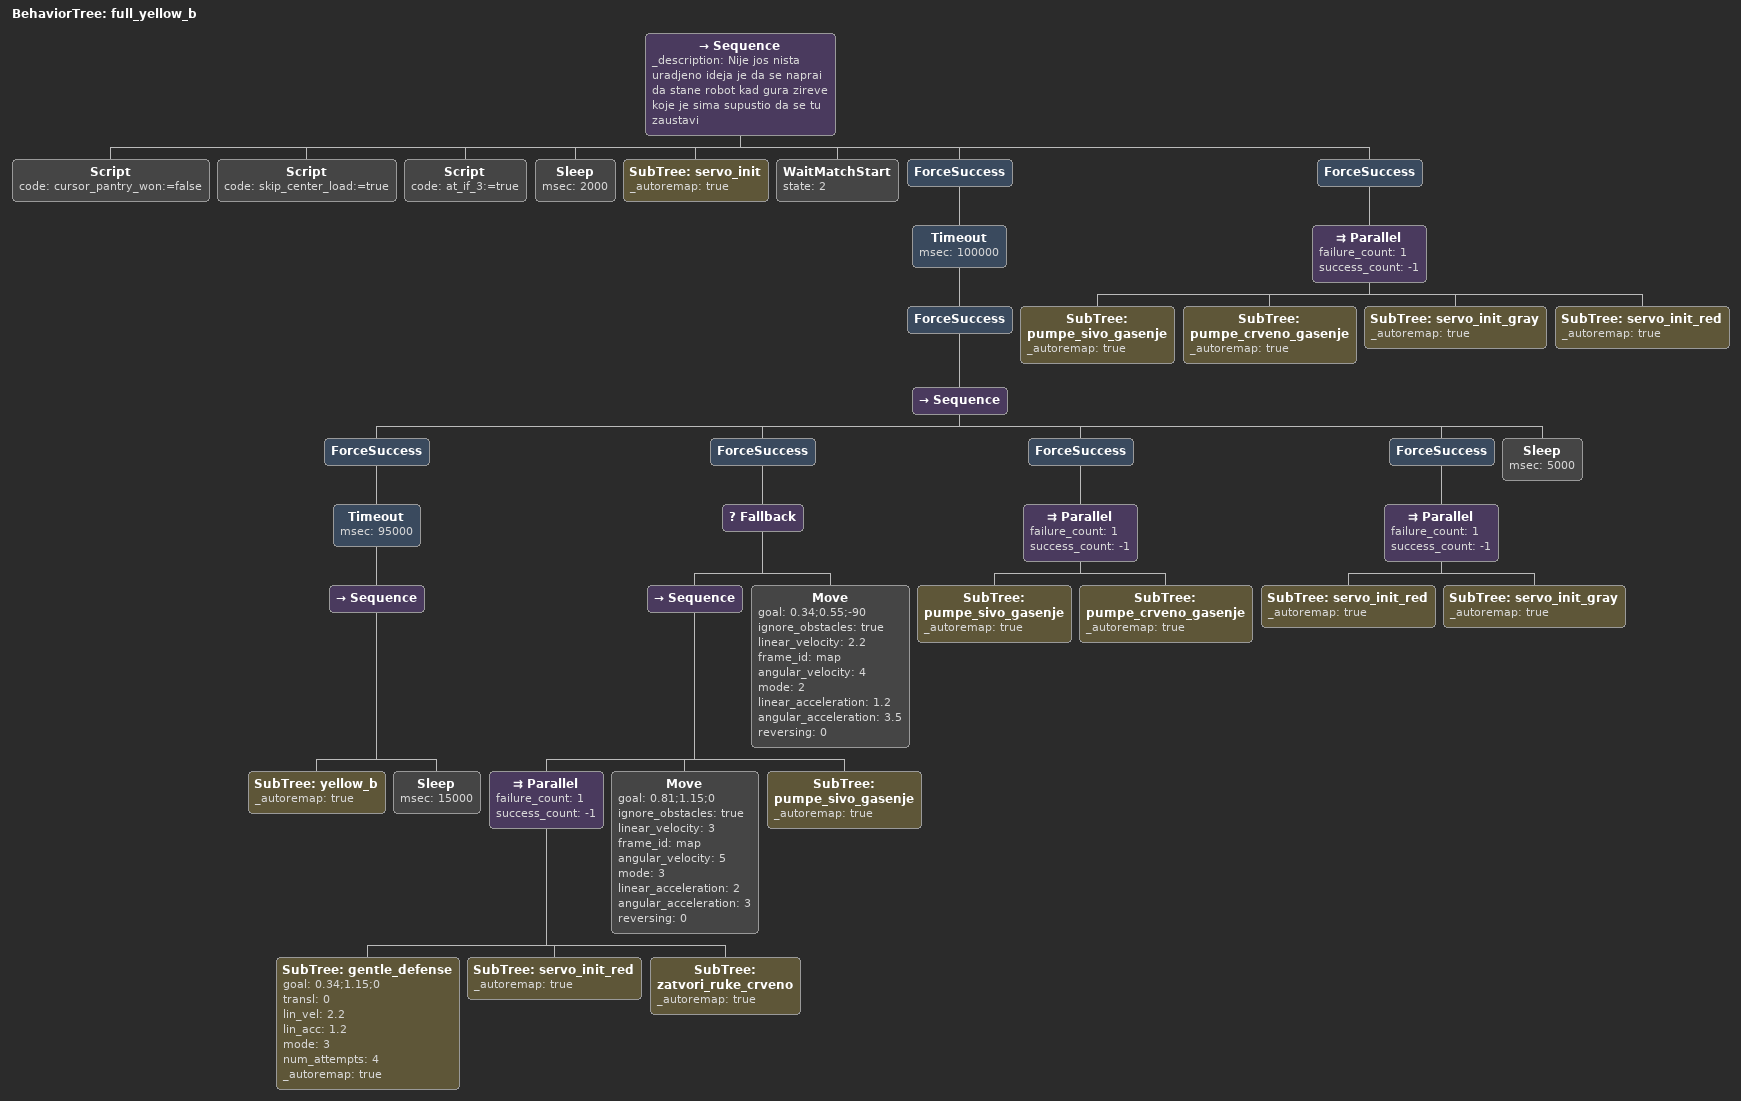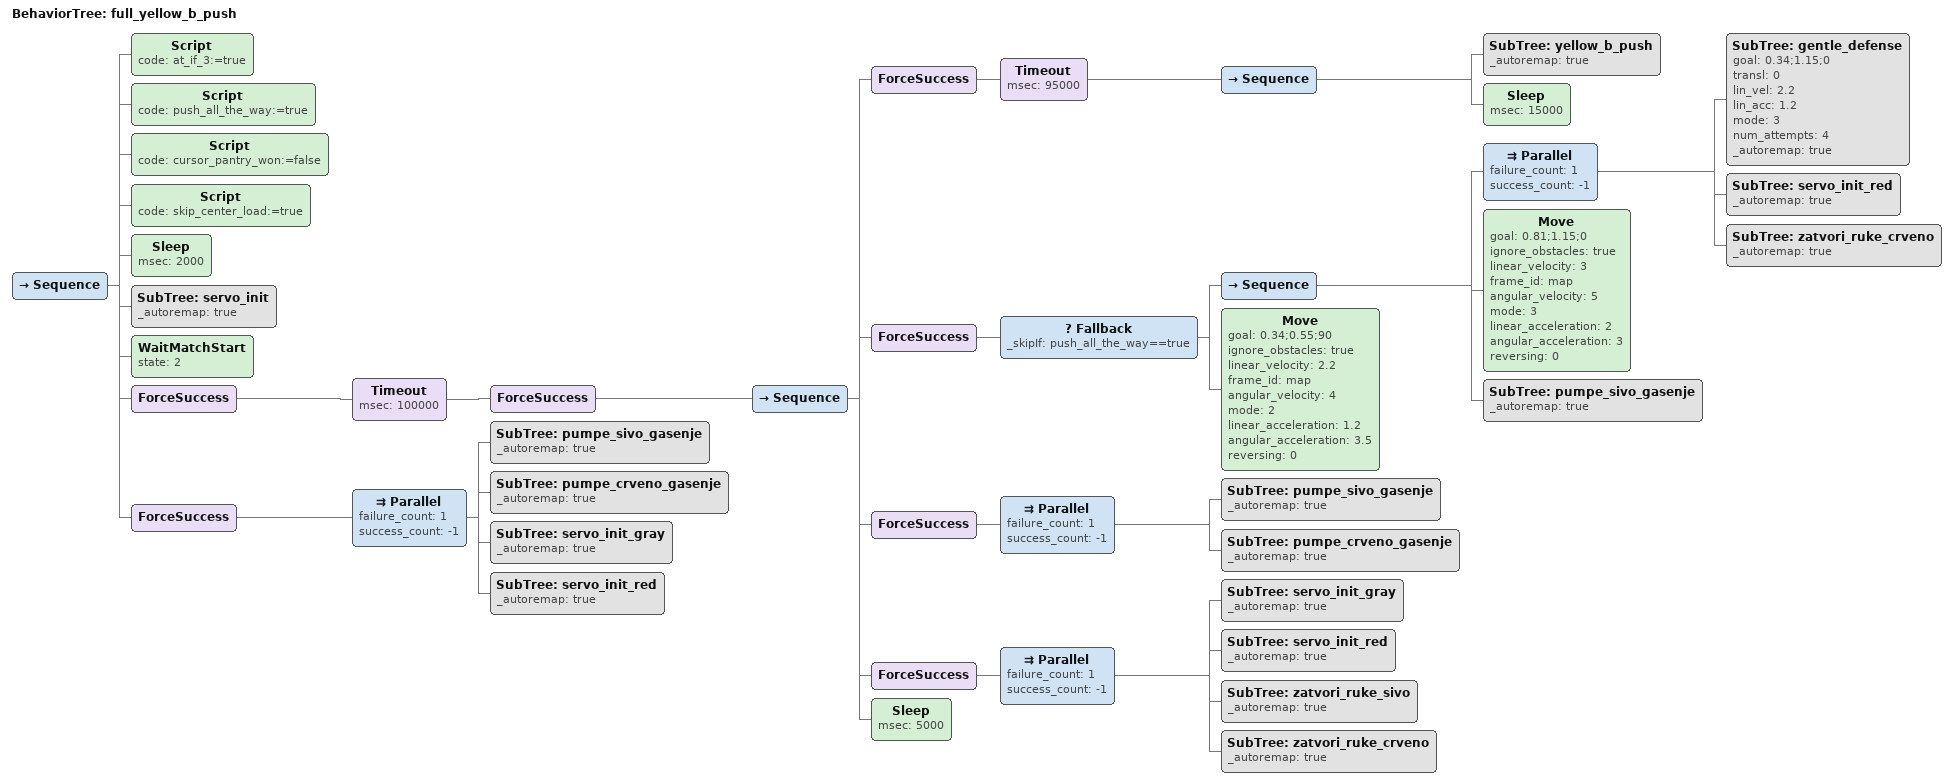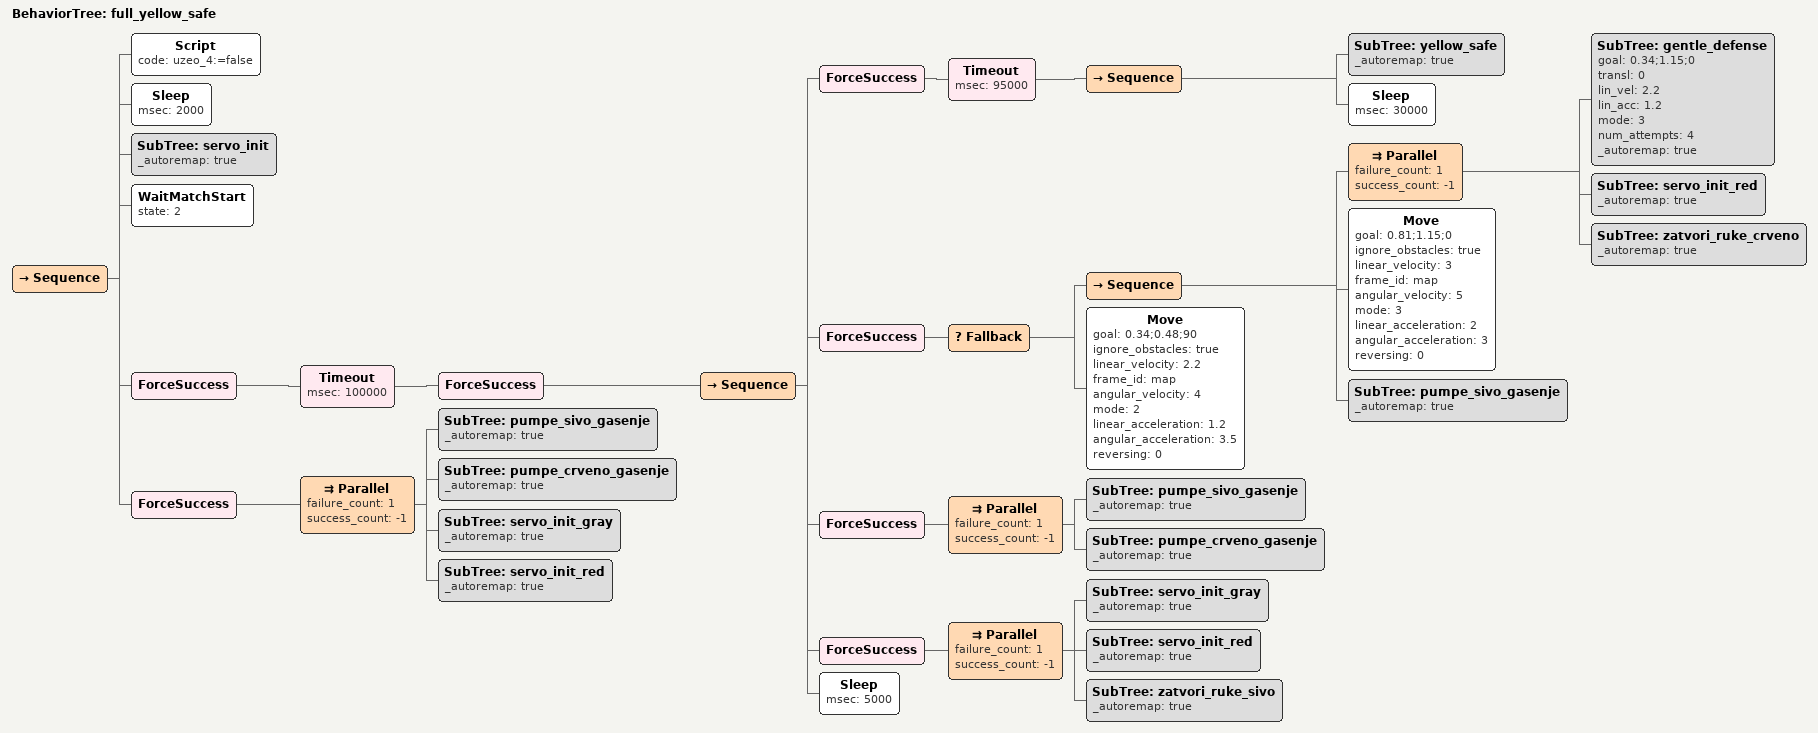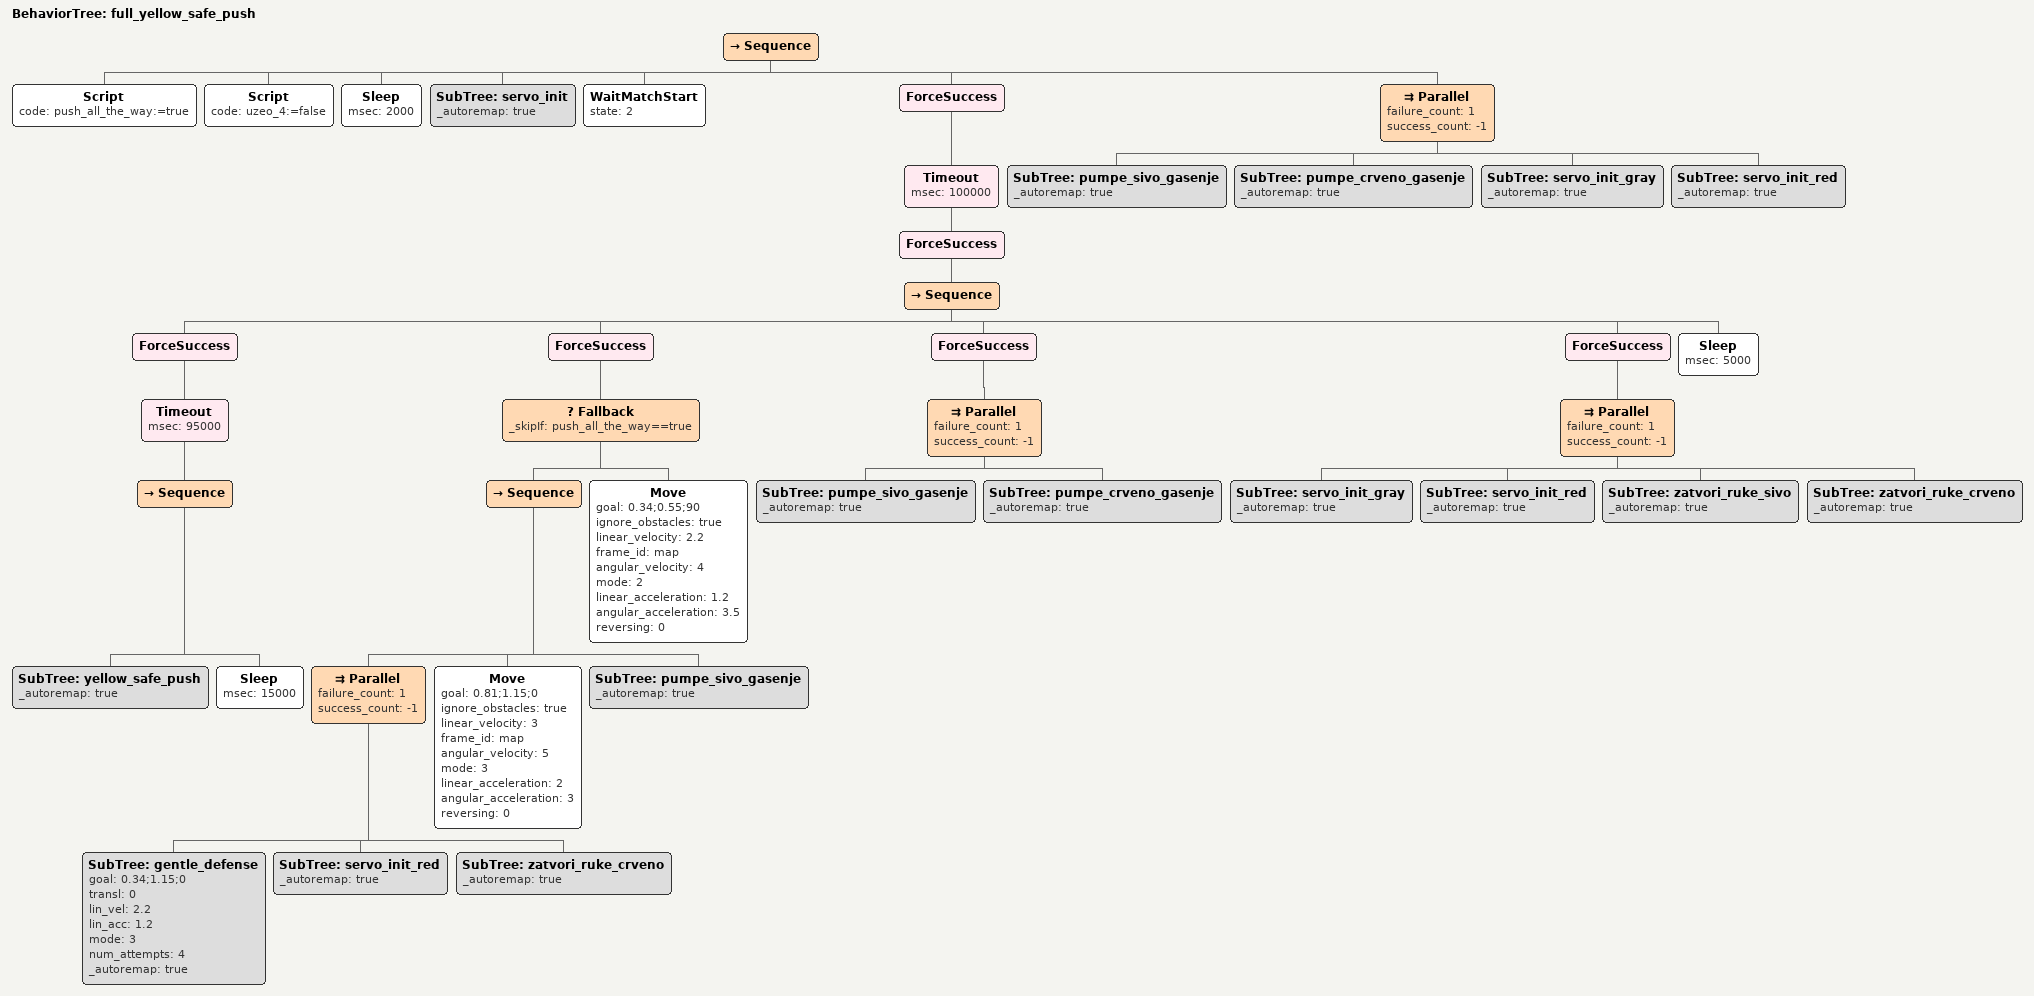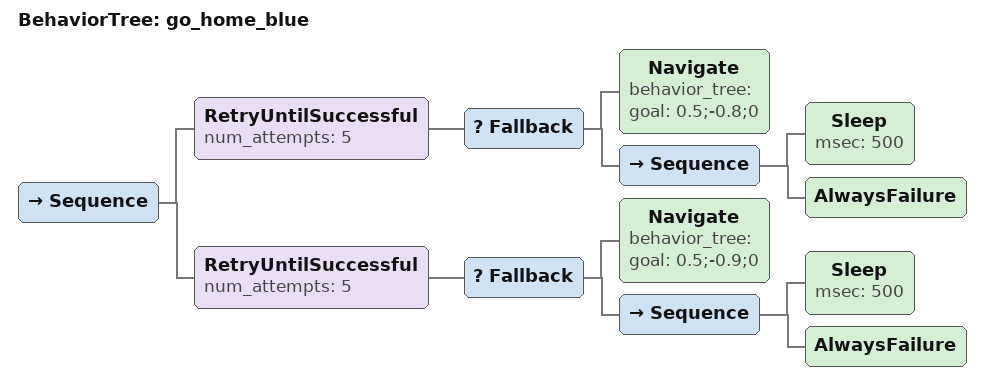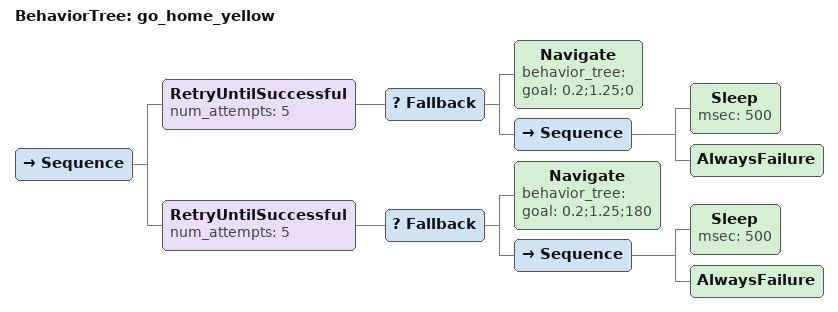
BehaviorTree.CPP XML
<BehaviorTree ID="full_yellow_b">
  <Sequence _description="Nije jos nista uradjeno ideja je da se naprai da stane robot kad gura zireve koje je sima supustio da se tu zaustavi">
    <Script code="cursor_pantry_won:=false"/>
    <Script code="skip_center_load:=true"/>
    <Script code="at_if_3:=true"/>
    <Sleep msec="2000"/>
    <SubTree ID="servo_init" _autoremap="true"/>
    <WaitMatchStart state="2"/>
    <ForceSuccess>
      <Timeout msec="100000">
        <ForceSuccess>
          <Sequence>
            <ForceSuccess>
              <Timeout msec="95000">
                <Sequence>
                  <SubTree ID="yellow_b" _autoremap="true"/>
                  <Sleep msec="15000"/>
                </Sequence>
              </Timeout>
            </ForceSuccess>
            <ForceSuccess>
              <Fallback>
                <Sequence>
                  <Parallel failure_count="1" success_count="-1">
                    <SubTree ID="gentle_defense" goal="0.34;1.15;0" transl="0" lin_vel="2.2" lin_acc="1.2" mode="3" num_attempts="4" _autoremap="true"/>
                    <SubTree ID="servo_init_red" _autoremap="true"/>
                    <SubTree ID="zatvori_ruke_crveno" _autoremap="true"/>
                  </Parallel>
                  <Move goal="0.81;1.15;0" ignore_obstacles="true" linear_velocity="3" frame_id="map" angular_velocity="5" mode="3" linear_acceleration="2" angular_acceleration="3" reversing="0"/>
                  <SubTree ID="pumpe_sivo_gasenje" _autoremap="true"/>
                </Sequence>
                <Move goal="0.34;0.55;-90" ignore_obstacles="true" linear_velocity="2.2" frame_id="map" angular_velocity="4" mode="2" linear_acceleration="1.2" angular_acceleration="3.5" reversing="0"/>
              </Fallback>
            </ForceSuccess>
            <ForceSuccess>
              <Parallel failure_count="1" success_count="-1">
                <SubTree ID="pumpe_sivo_gasenje" _autoremap="true"/>
                <SubTree ID="pumpe_crveno_gasenje" _autoremap="true"/>
              </Parallel>
            </ForceSuccess>
            <ForceSuccess>
              <Parallel failure_count="1" success_count="-1">
                <SubTree ID="servo_init_red" _autoremap="true"/>
                <SubTree ID="servo_init_gray" _autoremap="true"/>
              </Parallel>
            </ForceSuccess>
            <Sleep msec="5000"/>
          </Sequence>
        </ForceSuccess>
      </Timeout>
    </ForceSuccess>
    <ForceSuccess>
      <Parallel failure_count="1" success_count="-1">
        <SubTree ID="pumpe_sivo_gasenje" _autoremap="true"/>
        <SubTree ID="pumpe_crveno_gasenje" _autoremap="true"/>
        <SubTree ID="servo_init_gray" _autoremap="true"/>
        <SubTree ID="servo_init_red" _autoremap="true"/>
      </Parallel>
    </ForceSuccess>
  </Sequence>
</BehaviorTree>

<BehaviorTree ID="full_yellow_b_push">
  <Sequence>
    <Script code="at_if_3:=true"/>
    <Script code="push_all_the_way:=true"/>
    <Script code="cursor_pantry_won:=false"/>
    <Script code="skip_center_load:=true"/>
    <Sleep msec="2000"/>
    <SubTree ID="servo_init" _autoremap="true"/>
    <WaitMatchStart state="2"/>
    <ForceSuccess>
      <Timeout msec="100000">
        <ForceSuccess>
          <Sequence>
            <ForceSuccess>
              <Timeout msec="95000">
                <Sequence>
                  <SubTree ID="yellow_b_push" _autoremap="true"/>
                  <Sleep msec="15000"/>
                </Sequence>
              </Timeout>
            </ForceSuccess>
            <ForceSuccess>
              <Fallback _skipIf="push_all_the_way==true">
                <Sequence>
                  <Parallel failure_count="1" success_count="-1">
                    <SubTree ID="gentle_defense" goal="0.34;1.15;0" transl="0" lin_vel="2.2" lin_acc="1.2" mode="3" num_attempts="4" _autoremap="true"/>
                    <SubTree ID="servo_init_red" _autoremap="true"/>
                    <SubTree ID="zatvori_ruke_crveno" _autoremap="true"/>
                  </Parallel>
                  <Move goal="0.81;1.15;0" ignore_obstacles="true" linear_velocity="3" frame_id="map" angular_velocity="5" mode="3" linear_acceleration="2" angular_acceleration="3" reversing="0"/>
                  <SubTree ID="pumpe_sivo_gasenje" _autoremap="true"/>
                </Sequence>
                <Move goal="0.34;0.55;90" ignore_obstacles="true" linear_velocity="2.2" frame_id="map" angular_velocity="4" mode="2" linear_acceleration="1.2" angular_acceleration="3.5" reversing="0"/>
              </Fallback>
            </ForceSuccess>
            <ForceSuccess>
              <Parallel failure_count="1" success_count="-1">
                <SubTree ID="pumpe_sivo_gasenje" _autoremap="true"/>
                <SubTree ID="pumpe_crveno_gasenje" _autoremap="true"/>
              </Parallel>
            </ForceSuccess>
            <ForceSuccess>
              <Parallel failure_count="1" success_count="-1">
                <SubTree ID="servo_init_gray" _autoremap="true"/>
                <SubTree ID="servo_init_red" _autoremap="true"/>
                <SubTree ID="zatvori_ruke_sivo" _autoremap="true"/>
                <SubTree ID="zatvori_ruke_crveno" _autoremap="true"/>
              </Parallel>
            </ForceSuccess>
            <Sleep msec="5000"/>
          </Sequence>
        </ForceSuccess>
      </Timeout>
    </ForceSuccess>
    <ForceSuccess>
      <Parallel failure_count="1" success_count="-1">
        <SubTree ID="pumpe_sivo_gasenje" _autoremap="true"/>
        <SubTree ID="pumpe_crveno_gasenje" _autoremap="true"/>
        <SubTree ID="servo_init_gray" _autoremap="true"/>
        <SubTree ID="servo_init_red" _autoremap="true"/>
      </Parallel>
    </ForceSuccess>
  </Sequence>
</BehaviorTree>

<BehaviorTree ID="full_yellow_safe">
  <Sequence>
    <Script code="uzeo_4:=false"/>
    <Sleep msec="2000"/>
    <SubTree ID="servo_init" _autoremap="true"/>
    <WaitMatchStart state="2"/>
    <ForceSuccess>
      <Timeout msec="100000">
        <ForceSuccess>
          <Sequence>
            <ForceSuccess>
              <Timeout msec="95000">
                <Sequence>
                  <SubTree ID="yellow_safe" _autoremap="true"/>
                  <Sleep msec="30000"/>
                </Sequence>
              </Timeout>
            </ForceSuccess>
            <ForceSuccess>
              <Fallback>
                <Sequence>
                  <Parallel failure_count="1" success_count="-1">
                    <SubTree ID="gentle_defense" goal="0.34;1.15;0" transl="0" lin_vel="2.2" lin_acc="1.2" mode="3" num_attempts="4" _autoremap="true"/>
                    <SubTree ID="servo_init_red" _autoremap="true"/>
                    <SubTree ID="zatvori_ruke_crveno" _autoremap="true"/>
                  </Parallel>
                  <Move goal="0.81;1.15;0" ignore_obstacles="true" linear_velocity="3" frame_id="map" angular_velocity="5" mode="3" linear_acceleration="2" angular_acceleration="3" reversing="0"/>
                  <SubTree ID="pumpe_sivo_gasenje" _autoremap="true"/>
                </Sequence>
                <Move goal="0.34;0.48;90" ignore_obstacles="true" linear_velocity="2.2" frame_id="map" angular_velocity="4" mode="2" linear_acceleration="1.2" angular_acceleration="3.5" reversing="0"/>
              </Fallback>
            </ForceSuccess>
            <ForceSuccess>
              <Parallel failure_count="1" success_count="-1">
                <SubTree ID="pumpe_sivo_gasenje" _autoremap="true"/>
                <SubTree ID="pumpe_crveno_gasenje" _autoremap="true"/>
              </Parallel>
            </ForceSuccess>
            <ForceSuccess>
              <Parallel failure_count="1" success_count="-1">
                <SubTree ID="servo_init_gray" _autoremap="true"/>
                <SubTree ID="servo_init_red" _autoremap="true"/>
                <SubTree ID="zatvori_ruke_sivo" _autoremap="true"/>
              </Parallel>
            </ForceSuccess>
            <Sleep msec="5000"/>
          </Sequence>
        </ForceSuccess>
      </Timeout>
    </ForceSuccess>
    <ForceSuccess>
      <Parallel failure_count="1" success_count="-1">
        <SubTree ID="pumpe_sivo_gasenje" _autoremap="true"/>
        <SubTree ID="pumpe_crveno_gasenje" _autoremap="true"/>
        <SubTree ID="servo_init_gray" _autoremap="true"/>
        <SubTree ID="servo_init_red" _autoremap="true"/>
      </Parallel>
    </ForceSuccess>
  </Sequence>
</BehaviorTree>

<BehaviorTree ID="full_yellow_safe_push">
  <Sequence>
    <Script code="push_all_the_way:=true"/>
    <Script code="uzeo_4:=false"/>
    <Sleep msec="2000"/>
    <SubTree ID="servo_init" _autoremap="true"/>
    <WaitMatchStart state="2"/>
    <ForceSuccess>
      <Timeout msec="100000">
        <ForceSuccess>
          <Sequence>
            <ForceSuccess>
              <Timeout msec="95000">
                <Sequence>
                  <SubTree ID="yellow_safe_push" _autoremap="true"/>
                  <Sleep msec="15000"/>
                </Sequence>
              </Timeout>
            </ForceSuccess>
            <ForceSuccess>
              <Fallback _skipIf="push_all_the_way==true">
                <Sequence>
                  <Parallel failure_count="1" success_count="-1">
                    <SubTree ID="gentle_defense" goal="0.34;1.15;0" transl="0" lin_vel="2.2" lin_acc="1.2" mode="3" num_attempts="4" _autoremap="true"/>
                    <SubTree ID="servo_init_red" _autoremap="true"/>
                    <SubTree ID="zatvori_ruke_crveno" _autoremap="true"/>
                  </Parallel>
                  <Move goal="0.81;1.15;0" ignore_obstacles="true" linear_velocity="3" frame_id="map" angular_velocity="5" mode="3" linear_acceleration="2" angular_acceleration="3" reversing="0"/>
                  <SubTree ID="pumpe_sivo_gasenje" _autoremap="true"/>
                </Sequence>
                <Move goal="0.34;0.55;90" ignore_obstacles="true" linear_velocity="2.2" frame_id="map" angular_velocity="4" mode="2" linear_acceleration="1.2" angular_acceleration="3.5" reversing="0"/>
              </Fallback>
            </ForceSuccess>
            <ForceSuccess>
              <Parallel failure_count="1" success_count="-1">
                <SubTree ID="pumpe_sivo_gasenje" _autoremap="true"/>
                <SubTree ID="pumpe_crveno_gasenje" _autoremap="true"/>
              </Parallel>
            </ForceSuccess>
            <ForceSuccess>
              <Parallel failure_count="1" success_count="-1">
                <SubTree ID="servo_init_gray" _autoremap="true"/>
                <SubTree ID="servo_init_red" _autoremap="true"/>
                <SubTree ID="zatvori_ruke_sivo" _autoremap="true"/>
                <SubTree ID="zatvori_ruke_crveno" _autoremap="true"/>
              </Parallel>
            </ForceSuccess>
            <Sleep msec="5000"/>
          </Sequence>
        </ForceSuccess>
      </Timeout>
    </ForceSuccess>
    <Parallel failure_count="1" success_count="-1">
      <SubTree ID="pumpe_sivo_gasenje" _autoremap="true"/>
      <SubTree ID="pumpe_crveno_gasenje" _autoremap="true"/>
      <SubTree ID="servo_init_gray" _autoremap="true"/>
      <SubTree ID="servo_init_red" _autoremap="true"/>
    </Parallel>
  </Sequence>
</BehaviorTree>

<BehaviorTree ID="go_home_blue">
  <Sequence>
    <RetryUntilSuccessful num_attempts="5">
      <Fallback>
        <Navigate behavior_tree="" goal="0.5;-0.8;0"/>
        <Sequence>
          <Sleep msec="500"/>
          <AlwaysFailure/>
        </Sequence>
      </Fallback>
    </RetryUntilSuccessful>
    <RetryUntilSuccessful num_attempts="5">
      <Fallback>
        <Navigate behavior_tree="" goal="0.5;-0.9;0"/>
        <Sequence>
          <Sleep msec="500"/>
          <AlwaysFailure/>
        </Sequence>
      </Fallback>
    </RetryUntilSuccessful>
  </Sequence>
</BehaviorTree>

<BehaviorTree ID="go_home_yellow">
  <Sequence>
    <RetryUntilSuccessful num_attempts="5">
      <Fallback>
        <Navigate behavior_tree="" goal="0.2;1.25;0"/>
        <Sequence>
          <Sleep msec="500"/>
          <AlwaysFailure/>
        </Sequence>
      </Fallback>
    </RetryUntilSuccessful>
    <RetryUntilSuccessful num_attempts="5">
      <Fallback>
        <Navigate behavior_tree="" goal="0.2;1.25;180"/>
        <Sequence>
          <Sleep msec="500"/>
          <AlwaysFailure/>
        </Sequence>
      </Fallback>
    </RetryUntilSuccessful>
  </Sequence>
</BehaviorTree>
